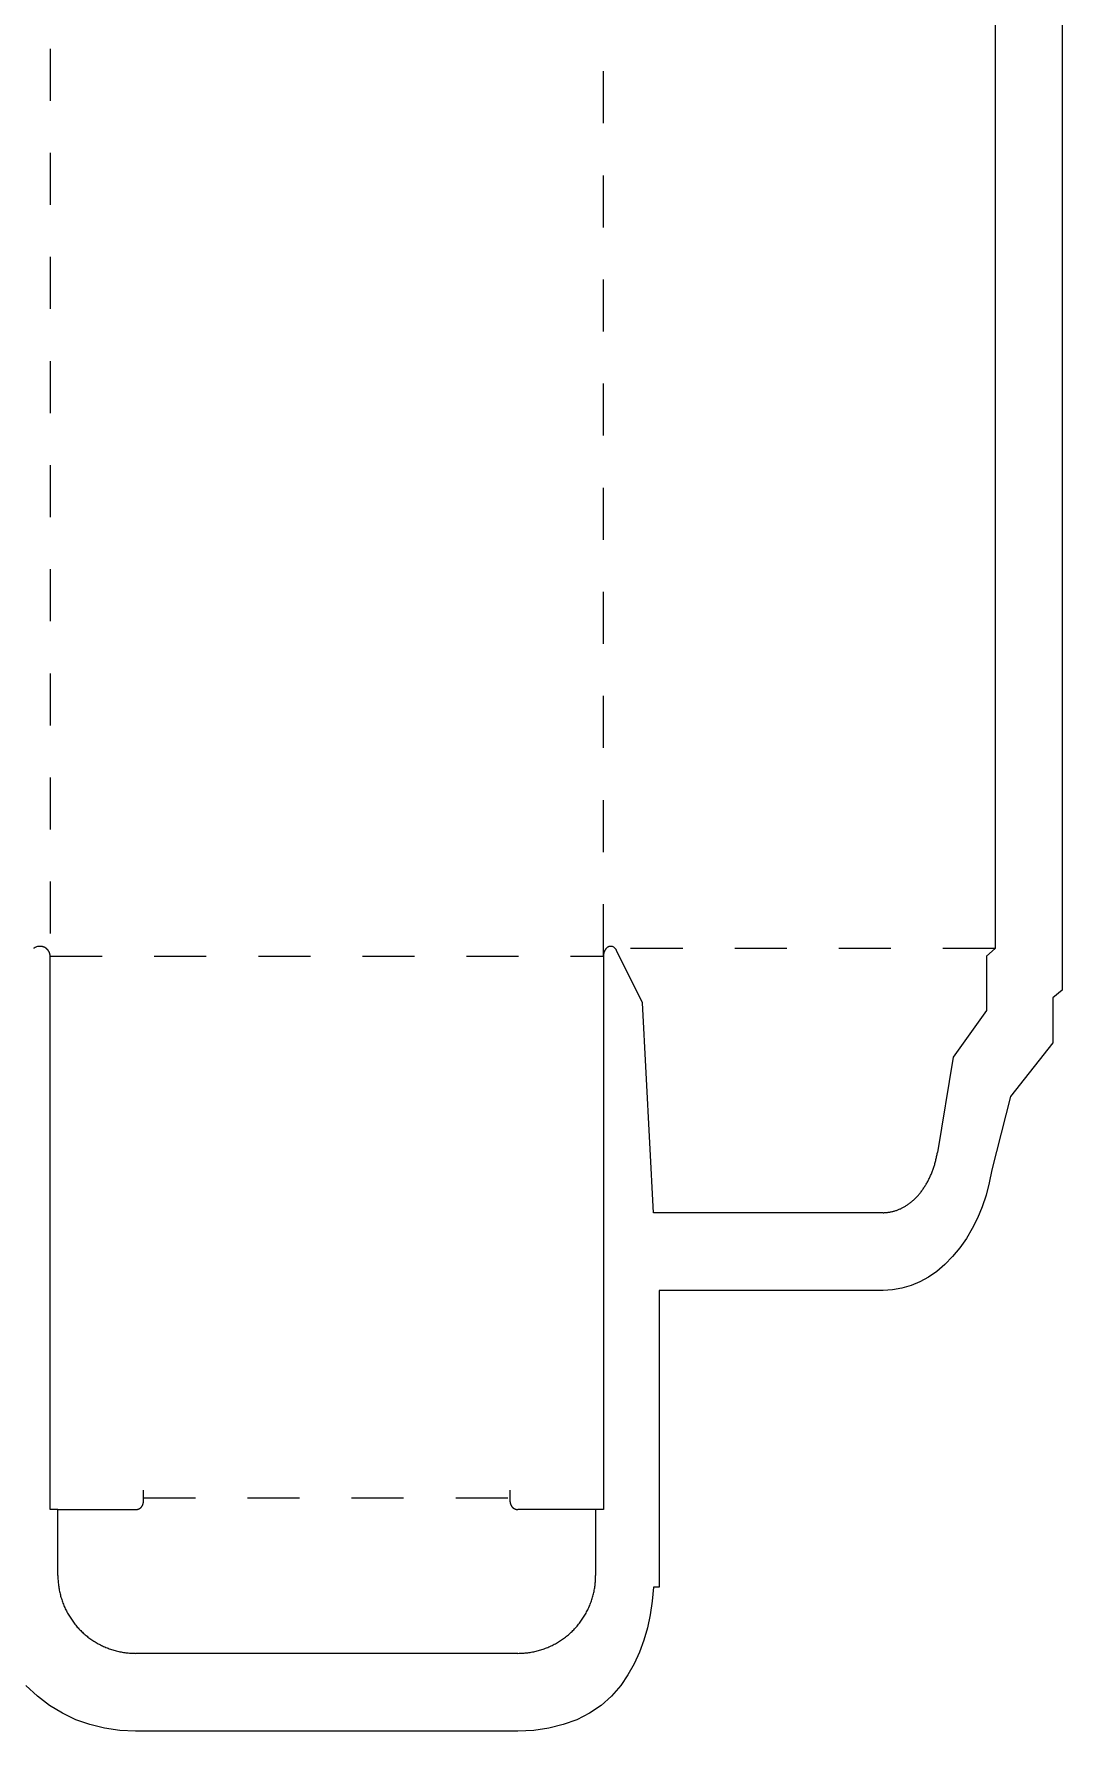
# Model space of a CAD drawing. Extents: x 0 to 553, y -827 to 47.
# Drawn here: x 316 to 553, y -781.3 to -390 of the extents above; entities that cross this region are included whole.
import ezdxf

# ---------------------------------------------------------------- set-up
doc = ezdxf.new("R2010")
doc.units = 0
doc.linetypes.add('DASHED', pattern=[24, 12, -12])
for name, color, linetype in [('BLEED', 3, 'CONTINUOUS'), ('CREASE', 5, 'DASHED'), ('CUT', 1, 'CONTINUOUS')]:
    doc.layers.add(name, color=color, linetype=linetype)

msp = doc.modelspace()

# ---------------------------------------------------------------- linework, layer by layer
at = {"layer": 'BLEED'}
for p, q in [((553.0394, -169.6522), (553.0394, -610.4423)), ((553.0394, -610.4423), (550.9134, -612.2338)), ((550.9134, -612.2338), (550.9134, -622.6074)), ((550.9134, -622.6074), (541.132, -634.9716)), ((541.132, -634.9716), (536.8288, -651.9117)), ((536.8288, -651.9117), (536.2455, -654.891)), ((536.2455, -654.891), (535.5056, -657.7326)), ((534.6092, -660.4367), (533.5563, -663.0032)), ((535.5056, -657.7326), (534.6092, -660.4367)), ((533.5563, -663.0032), (532.3469, -665.4321)), ((530.9809, -667.7234), (529.4585, -669.8772)), ((532.3469, -665.4321), (530.9809, -667.7234)), ((527.7795, -671.8933), (525.9917, -673.719)), ((529.4585, -669.8772), (527.7795, -671.8933)), ((522.2332, -676.64), (520.2624, -677.7354)), ((524.143, -675.3012), (522.2332, -676.64)), ((525.9917, -673.719), (524.143, -675.3012)), ((511.7691, -679.6827), (460.1665, -679.6827)), ((460.1665, -679.6827), (460.1665, -748.1203)), ((513.984, -679.561), (511.7691, -679.6827)), ((516.1378, -679.1959), (513.984, -679.561)), ((518.2306, -678.5874), (516.1378, -679.1959)), ((520.2624, -677.7354), (518.2306, -678.5874)), ((458.8172, -748.1203), (458.5631, -751.3437)), ((460.1665, -748.1203), (458.8172, -748.1203)), ((458.1149, -754.455), (457.4725, -757.4542)), ((458.5631, -751.3437), (458.1149, -754.455)), ((457.4725, -757.4542), (456.6359, -760.3414)), ((456.6359, -760.3414), (455.6051, -763.1165)), ((454.3802, -765.7795), (452.961, -768.3306)), ((455.6051, -763.1165), (454.3802, -765.7795)), ((452.961, -768.3306), (451.3477, -770.7695)), ((316.8103, -773.2292), (314.1187, -770.7695)), ((319.6377, -775.3609), (316.8103, -773.2292)), ((449.1805, -773.2292), (446.7471, -775.3609)), ((451.3477, -770.7695), (449.1805, -773.2292)), ((322.601, -777.1647), (319.6377, -775.3609)), ((325.7002, -778.6405), (322.601, -777.1647)), ((444.0662, -777.1647), (441.1564, -778.6405)), ((446.7471, -775.3609), (444.0662, -777.1647)), ((328.9351, -779.7884), (325.7002, -778.6405)), ((332.306, -780.6083), (328.9351, -779.7884)), ((335.8127, -781.1002), (332.306, -780.6083)), ((339.4552, -781.2642), (335.8127, -781.1002)), ((427.5999, -781.2642), (339.4552, -781.2642)), ((431.2393, -781.1002), (427.5999, -781.2642)), ((434.7243, -780.6083), (431.2393, -781.1002)), ((438.0362, -779.7884), (434.7243, -780.6083)), ((441.1564, -778.6405), (438.0362, -779.7884))]:
    msp.add_line(p, q, dxfattribs=at)
at = {"layer": 'CREASE'}
for p, q in [((319.748, -177.4488), (319.748, -602.6457)), ((447.3071, -602.6457), (447.3071, -177.4488)), ((537.5802, -600.8973), (450.047, -600.8973)), ((319.748, -602.6457), (447.3071, -602.6457)), ((341.2467, -727.5174), (425.8084, -727.5174))]:
    msp.add_line(p, q, dxfattribs=at)
at = {"layer": 'CUT'}
for p, q in [((537.5802, -179.1972), (537.5802, -600.8973)), ((316.0956, -600.7744), (315.9308, -600.8973)), ((316.2665, -600.6679), (316.0956, -600.7744)), ((316.4434, -600.5777), (316.2665, -600.6679)), ((316.6264, -600.5039), (316.4434, -600.5777)), ((316.8154, -600.4466), (316.6264, -600.5039)), ((317.0106, -600.4056), (316.8154, -600.4466)), ((317.2118, -600.381), (317.0106, -600.4056)), ((317.419, -600.3728), (317.2118, -600.381)), ((317.4556, -600.3731), (317.419, -600.3728)), ((317.4922, -600.3739), (317.4556, -600.3731)), ((317.5287, -600.3753), (317.4922, -600.3739)), ((317.5652, -600.3773), (317.5287, -600.3753)), ((317.6017, -600.3798), (317.5652, -600.3773)), ((317.6382, -600.3829), (317.6017, -600.3798)), ((317.6746, -600.3865), (317.6382, -600.3829)), ((317.7109, -600.3907), (317.6746, -600.3865)), ((317.7472, -600.3955), (317.7109, -600.3907)), ((317.7833, -600.4008), (317.7472, -600.3955)), ((317.8194, -600.4066), (317.7833, -600.4008)), ((317.8554, -600.4131), (317.8194, -600.4066)), ((317.8913, -600.42), (317.8554, -600.4131)), ((317.9271, -600.4275), (317.8913, -600.42)), ((317.9627, -600.4356), (317.9271, -600.4275)), ((317.9982, -600.4442), (317.9627, -600.4356)), ((318.0336, -600.4534), (317.9982, -600.4442)), ((318.0688, -600.463), (318.0336, -600.4534)), ((318.1038, -600.4733), (318.0688, -600.463)), ((318.1387, -600.484), (318.1038, -600.4733)), ((318.1734, -600.4953), (318.1387, -600.484)), ((318.2079, -600.5072), (318.1734, -600.4953)), ((318.2423, -600.5195), (318.2079, -600.5072)), ((318.2764, -600.5324), (318.2423, -600.5195)), ((318.3103, -600.5458), (318.2764, -600.5324)), ((318.344, -600.5597), (318.3103, -600.5458)), ((318.3774, -600.5742), (318.344, -600.5597)), ((318.4107, -600.5891), (318.3774, -600.5742)), ((318.4436, -600.6046), (318.4107, -600.5891)), ((318.4764, -600.6205), (318.4436, -600.6046)), ((318.5088, -600.637), (318.4764, -600.6205)), ((318.541, -600.6539), (318.5088, -600.637)), ((318.573, -600.6714), (318.541, -600.6539)), ((318.6046, -600.6893), (318.573, -600.6714)), ((318.6359, -600.7077), (318.6046, -600.6893)), ((318.667, -600.7266), (318.6359, -600.7077)), ((318.6977, -600.746), (318.667, -600.7266)), ((318.7281, -600.7658), (318.6977, -600.746)), ((318.7582, -600.7861), (318.7281, -600.7658)), ((318.788, -600.8069), (318.7582, -600.7861)), ((318.8174, -600.8281), (318.788, -600.8069)), ((318.8465, -600.8497), (318.8174, -600.8281)), ((318.8752, -600.8719), (318.8465, -600.8497)), ((318.9036, -600.8944), (318.8752, -600.8719)), ((318.9316, -600.9174), (318.9036, -600.8944)), ((318.9592, -600.9408), (318.9316, -600.9174)), ((318.9865, -600.9646), (318.9592, -600.9408)), ((319.0134, -600.9888), (318.9865, -600.9646)), ((319.0398, -601.0135), (319.0134, -600.9888)), ((319.0659, -601.0385), (319.0398, -601.0135)), ((319.0916, -601.0639), (319.0659, -601.0385)), ((319.1168, -601.0898), (319.0916, -601.0639)), ((319.1416, -601.116), (319.1168, -601.0898)), ((319.1661, -601.1426), (319.1416, -601.116)), ((319.19, -601.1696), (319.1661, -601.1426)), ((319.2136, -601.1969), (319.19, -601.1696)), ((319.2367, -601.2246), (319.2136, -601.1969)), ((319.2593, -601.2526), (319.2367, -601.2246)), ((319.2815, -601.281), (319.2593, -601.2526)), ((319.3032, -601.3097), (319.2815, -601.281)), ((319.3245, -601.3388), (319.3032, -601.3097)), ((319.3453, -601.3681), (319.3245, -601.3388)), ((319.3656, -601.3978), (319.3453, -601.3681)), ((319.3855, -601.4278), (319.3656, -601.3978)), ((319.4049, -601.4581), (319.3855, -601.4278)), ((319.4237, -601.4887), (319.4049, -601.4581)), ((319.4421, -601.5196), (319.4237, -601.4887)), ((319.46, -601.5507), (319.4421, -601.5196)), ((319.4773, -601.5821), (319.46, -601.5507)), ((319.4942, -601.6138), (319.4773, -601.5821)), ((319.5106, -601.6457), (319.4942, -601.6138)), ((319.5264, -601.6779), (319.5106, -601.6457)), ((319.5417, -601.7104), (319.5264, -601.6779)), ((319.5565, -601.743), (319.5417, -601.7104)), ((319.5708, -601.7759), (319.5565, -601.743)), ((319.5845, -601.809), (319.5708, -601.7759)), ((319.5977, -601.8423), (319.5845, -601.809)), ((319.6104, -601.8758), (319.5977, -601.8423)), ((319.6225, -601.9094), (319.6104, -601.8758)), ((319.6341, -601.9433), (319.6225, -601.9094)), ((319.6451, -601.9774), (319.6341, -601.9433)), ((319.6556, -602.0116), (319.6451, -601.9774)), ((319.6655, -602.0459), (319.6556, -602.0116)), ((319.6749, -602.0804), (319.6655, -602.0459)), ((319.6837, -602.1151), (319.6749, -602.0804)), ((319.692, -602.1499), (319.6837, -602.1151)), ((319.6997, -602.1848), (319.692, -602.1499)), ((319.7068, -602.2198), (319.6997, -602.1848)), ((319.7134, -602.2549), (319.7068, -602.2198)), ((319.7194, -602.2901), (319.7134, -602.2549)), ((319.7248, -602.3254), (319.7194, -602.2901)), ((319.7297, -602.3608), (319.7248, -602.3254)), ((319.734, -602.3963), (319.7297, -602.3608)), ((319.7377, -602.4318), (319.734, -602.3963)), ((319.7409, -602.4673), (319.7377, -602.4318)), ((319.7435, -602.503), (319.7409, -602.4673)), ((447.3122, -602.4673), (447.3104, -602.503)), ((447.3145, -602.4318), (447.3122, -602.4673)), ((447.3172, -602.3963), (447.3145, -602.4318)), ((447.3203, -602.3608), (447.3172, -602.3963)), ((447.3237, -602.3254), (447.3203, -602.3608)), ((447.3277, -602.2901), (447.3237, -602.3254)), ((447.332, -602.2549), (447.3277, -602.2901)), ((447.3367, -602.2198), (447.332, -602.2549)), ((447.3418, -602.1848), (447.3367, -602.2198)), ((447.3473, -602.1499), (447.3418, -602.1848)), ((447.3533, -602.1151), (447.3473, -602.1499)), ((447.3596, -602.0804), (447.3533, -602.1151)), ((447.3663, -602.0459), (447.3596, -602.0804)), ((447.3734, -602.0116), (447.3663, -602.0459)), ((447.381, -601.9774), (447.3734, -602.0116)), ((447.3889, -601.9433), (447.381, -601.9774)), ((447.3972, -601.9094), (447.3889, -601.9433)), ((447.4059, -601.8758), (447.3972, -601.9094)), ((447.415, -601.8423), (447.4059, -601.8758)), ((447.4245, -601.809), (447.415, -601.8423)), ((447.4343, -601.7759), (447.4245, -601.809)), ((447.4446, -601.743), (447.4343, -601.7759)), ((447.4552, -601.7104), (447.4446, -601.743)), ((447.4662, -601.6779), (447.4552, -601.7104)), ((447.4775, -601.6457), (447.4662, -601.6779)), ((447.4893, -601.6138), (447.4775, -601.6457)), ((447.5014, -601.5821), (447.4893, -601.6138)), ((447.5139, -601.5507), (447.5014, -601.5821)), ((447.5267, -601.5196), (447.5139, -601.5507)), ((447.5399, -601.4887), (447.5267, -601.5196)), ((447.5534, -601.4581), (447.5399, -601.4887)), ((447.5673, -601.4278), (447.5534, -601.4581)), ((447.5816, -601.3978), (447.5673, -601.4278)), ((447.5961, -601.3681), (447.5816, -601.3978)), ((447.6111, -601.3388), (447.5961, -601.3681)), ((447.6263, -601.3097), (447.6111, -601.3388)), ((447.6419, -601.281), (447.6263, -601.3097)), ((447.6579, -601.2526), (447.6419, -601.281)), ((447.6741, -601.2246), (447.6579, -601.2526)), ((447.6907, -601.1969), (447.6741, -601.2246)), ((447.7076, -601.1696), (447.6907, -601.1969)), ((447.7248, -601.1426), (447.7076, -601.1696)), ((447.7423, -601.116), (447.7248, -601.1426)), ((447.7602, -601.0898), (447.7423, -601.116)), ((447.7783, -601.0639), (447.7602, -601.0898)), ((447.7967, -601.0385), (447.7783, -601.0639)), ((447.8154, -601.0135), (447.7967, -601.0385)), ((447.8344, -600.9888), (447.8154, -601.0135)), ((447.8537, -600.9646), (447.8344, -600.9888)), ((447.8733, -600.9408), (447.8537, -600.9646)), ((447.8931, -600.9174), (447.8733, -600.9408)), ((447.9132, -600.8944), (447.8931, -600.9174)), ((447.9336, -600.8719), (447.9132, -600.8944)), ((447.9542, -600.8497), (447.9336, -600.8719)), ((447.9751, -600.8281), (447.9542, -600.8497)), ((447.9962, -600.8069), (447.9751, -600.8281)), ((448.0175, -600.7861), (447.9962, -600.8069)), ((448.0392, -600.7658), (448.0175, -600.7861)), ((448.061, -600.746), (448.0392, -600.7658)), ((448.083, -600.7266), (448.061, -600.746)), ((448.1053, -600.7077), (448.083, -600.7266)), ((448.1278, -600.6893), (448.1053, -600.7077)), ((448.1505, -600.6714), (448.1278, -600.6893)), ((448.1734, -600.6539), (448.1505, -600.6714)), ((448.1966, -600.637), (448.1734, -600.6539)), ((448.2199, -600.6205), (448.1966, -600.637)), ((448.2433, -600.6046), (448.2199, -600.6205)), ((448.267, -600.5891), (448.2433, -600.6046)), ((448.2909, -600.5742), (448.267, -600.5891)), ((448.3149, -600.5597), (448.2909, -600.5742)), ((448.3391, -600.5458), (448.3149, -600.5597)), ((448.3634, -600.5324), (448.3391, -600.5458)), ((448.3879, -600.5195), (448.3634, -600.5324)), ((448.4125, -600.5072), (448.3879, -600.5195)), ((448.4373, -600.4953), (448.4125, -600.5072)), ((448.4622, -600.484), (448.4373, -600.4953)), ((448.4873, -600.4733), (448.4622, -600.484)), ((448.5124, -600.463), (448.4873, -600.4733)), ((448.5377, -600.4534), (448.5124, -600.463)), ((448.5631, -600.4442), (448.5377, -600.4534)), ((448.5886, -600.4356), (448.5631, -600.4442)), ((448.6141, -600.4275), (448.5886, -600.4356)), ((448.6398, -600.42), (448.6141, -600.4275)), ((448.6656, -600.4131), (448.6398, -600.42)), ((448.6914, -600.4066), (448.6656, -600.4131)), ((448.7173, -600.4008), (448.6914, -600.4066)), ((448.7433, -600.3955), (448.7173, -600.4008)), ((448.7693, -600.3907), (448.7433, -600.3955)), ((448.7954, -600.3865), (448.7693, -600.3907)), ((448.8215, -600.3829), (448.7954, -600.3865)), ((448.8476, -600.3798), (448.8215, -600.3829)), ((448.8738, -600.3773), (448.8476, -600.3798)), ((448.9001, -600.3753), (448.8738, -600.3773)), ((448.9263, -600.3739), (448.9001, -600.3753)), ((448.9526, -600.3731), (448.9263, -600.3739)), ((448.9788, -600.3728), (448.9526, -600.3731)), ((449.1276, -600.381), (448.9788, -600.3728)), ((449.272, -600.4056), (449.1276, -600.381)), ((449.412, -600.4466), (449.272, -600.4056)), ((449.5477, -600.5039), (449.412, -600.4466)), ((449.6791, -600.5777), (449.5477, -600.5039)), ((449.8061, -600.6679), (449.6791, -600.5777)), ((449.9287, -600.7744), (449.8061, -600.6679)), ((450.047, -600.8973), (449.9287, -600.7744)), ((450.047, -600.8973), (450.047, -600.8973)), ((450.0908, -600.9486), (450.047, -600.8973)), ((450.1332, -601.0017), (450.0908, -600.9486)), ((450.1741, -601.0566), (450.1332, -601.0017)), ((450.2136, -601.1133), (450.1741, -601.0566)), ((450.2515, -601.1719), (450.2136, -601.1133)), ((450.288, -601.2323), (450.2515, -601.1719)), ((450.3231, -601.2945), (450.288, -601.2323)), ((450.3566, -601.3585), (450.3231, -601.2945)), ((456.3087, -613.395), (450.3566, -601.3585)), ((537.5802, -600.8973), (535.6513, -602.6457)), ((319.7455, -602.5386), (319.7435, -602.503)), ((319.7469, -602.5743), (319.7455, -602.5386)), ((319.7478, -602.61), (319.7469, -602.5743)), ((319.7481, -602.6457), (319.7478, -602.61)), ((319.748, -730.2047), (319.748, -602.6457)), ((447.3073, -602.61), (447.3071, -602.6457)), ((447.3071, -602.6457), (447.3071, -730.2047)), ((447.3079, -602.5743), (447.3073, -602.61)), ((447.3089, -602.5386), (447.3079, -602.5743)), ((447.3104, -602.503), (447.3089, -602.5386)), ((535.6513, -602.6457), (535.6513, -615.1866)), ((458.8806, -661.7671), (456.3087, -613.395)), ((535.6513, -615.1866), (527.9356, -625.9359)), ((527.9356, -625.9359), (524.299, -647.8817)), ((523.9718, -649.5036), (524.0253, -649.2746)), ((524.0253, -649.2746), (524.0765, -649.0447)), ((524.0765, -649.0447), (524.1254, -648.8138)), ((524.1254, -648.8138), (524.1722, -648.582)), ((524.1722, -648.582), (524.2167, -648.3493)), ((524.2167, -648.3493), (524.259, -648.1159)), ((524.259, -648.1159), (524.299, -647.8817)), ((522.6447, -653.4116), (522.7359, -653.2071)), ((522.7359, -653.2071), (522.8252, -653.0009)), ((522.8252, -653.0009), (522.9124, -652.7931)), ((522.9124, -652.7931), (522.9977, -652.5836)), ((522.9977, -652.5836), (523.0809, -652.3726)), ((523.0809, -652.3726), (523.1621, -652.1601)), ((523.1621, -652.1601), (523.2412, -651.946)), ((523.2412, -651.946), (523.3182, -651.7305)), ((523.3182, -651.7305), (523.3932, -651.5136)), ((523.3932, -651.5136), (523.4661, -651.2952)), ((523.4661, -651.2952), (523.5368, -651.0756)), ((523.5368, -651.0756), (523.6054, -650.8546)), ((523.6054, -650.8546), (523.6719, -650.6324)), ((523.6719, -650.6324), (523.7362, -650.4089)), ((523.7362, -650.4089), (523.7984, -650.1842)), ((523.7984, -650.1842), (523.8584, -649.9585)), ((523.8584, -649.9585), (523.9162, -649.7316)), ((523.9162, -649.7316), (523.9718, -649.5036)), ((520.3035, -657.2529), (520.432, -657.0919)), ((520.432, -657.0919), (520.5589, -656.9286)), ((520.5589, -656.9286), (520.6843, -656.7628)), ((520.6843, -656.7628), (520.808, -656.5947)), ((520.808, -656.5947), (520.9301, -656.4243)), ((520.9301, -656.4243), (521.0506, -656.2517)), ((521.0506, -656.2517), (521.1693, -656.0768)), ((521.1693, -656.0768), (521.2864, -655.8997)), ((521.2864, -655.8997), (521.4018, -655.7204)), ((521.4018, -655.7204), (521.5154, -655.539)), ((521.5154, -655.539), (521.6272, -655.3555)), ((521.6272, -655.3555), (521.7373, -655.1699)), ((521.7373, -655.1699), (521.8456, -654.9822)), ((521.8456, -654.9822), (521.952, -654.7926)), ((521.952, -654.7926), (522.0567, -654.6009)), ((522.0567, -654.6009), (522.1594, -654.4073)), ((522.1594, -654.4073), (522.2603, -654.2119)), ((522.2603, -654.2119), (522.3593, -654.0145)), ((522.3593, -654.0145), (522.4564, -653.8153)), ((522.4564, -653.8153), (522.5515, -653.6143)), ((522.5515, -653.6143), (522.6447, -653.4116)), ((515.0171, -661.1863), (515.184, -661.1239)), ((515.184, -661.1239), (515.3503, -661.0584)), ((515.3503, -661.0584), (515.516, -660.9898)), ((515.516, -660.9898), (515.681, -660.9181)), ((515.681, -660.9181), (515.8452, -660.8433)), ((515.8452, -660.8433), (516.0088, -660.7655)), ((516.0088, -660.7655), (516.1715, -660.6846)), ((516.1715, -660.6846), (516.3335, -660.6006)), ((516.3335, -660.6006), (516.4947, -660.5136)), ((516.4947, -660.5136), (516.655, -660.4237)), ((516.655, -660.4237), (516.8144, -660.3307)), ((516.8144, -660.3307), (516.9729, -660.2347)), ((516.9729, -660.2347), (517.1304, -660.1358)), ((517.1304, -660.1358), (517.287, -660.034)), ((517.287, -660.034), (517.4426, -659.9292)), ((517.4426, -659.9292), (517.5972, -659.8215)), ((517.5972, -659.8215), (517.7507, -659.711)), ((517.7507, -659.711), (517.9031, -659.5976)), ((517.9031, -659.5976), (518.0545, -659.4813)), ((518.0545, -659.4813), (518.2047, -659.3622)), ((518.2047, -659.3622), (518.3537, -659.2403)), ((518.3537, -659.2403), (518.5016, -659.1157)), ((518.5016, -659.1157), (518.6482, -658.9882)), ((518.6482, -658.9882), (518.7936, -658.8581)), ((518.7936, -658.8581), (518.9377, -658.7252)), ((518.9377, -658.7252), (519.0805, -658.5896)), ((519.0805, -658.5896), (519.222, -658.4514)), ((519.222, -658.4514), (519.3622, -658.3106)), ((519.3622, -658.3106), (519.501, -658.1671)), ((519.501, -658.1671), (519.6383, -658.021)), ((519.6383, -658.021), (519.7743, -657.8724)), ((519.7743, -657.8724), (519.9088, -657.7213)), ((519.9088, -657.7213), (520.0419, -657.5676)), ((520.0419, -657.5676), (520.1734, -657.4115)), ((520.1734, -657.4115), (520.3035, -657.2529)), ((511.7691, -661.7671), (458.8806, -661.7671)), ((511.7691, -661.7671), (511.9419, -661.7655)), ((511.9419, -661.7655), (512.1147, -661.7607)), ((512.1147, -661.7607), (512.2874, -661.7526)), ((512.2874, -661.7526), (512.4601, -661.7413)), ((512.4601, -661.7413), (512.6326, -661.7267)), ((512.6326, -661.7267), (512.8049, -661.7089)), ((512.8049, -661.7089), (512.9771, -661.6879)), ((512.9771, -661.6879), (513.149, -661.6637)), ((513.149, -661.6637), (513.3207, -661.6363)), ((513.3207, -661.6363), (513.4921, -661.6056)), ((513.4921, -661.6056), (513.6632, -661.5717)), ((513.6632, -661.5717), (513.834, -661.5347)), ((513.834, -661.5347), (514.0044, -661.4944)), ((514.0044, -661.4944), (514.1743, -661.451)), ((514.1743, -661.451), (514.3439, -661.4044)), ((514.3439, -661.4044), (514.513, -661.3546)), ((514.513, -661.3546), (514.6816, -661.3016)), ((514.6816, -661.3016), (514.8496, -661.2455)), ((514.8496, -661.2455), (515.0171, -661.1863)), ((341.2467, -728.4132), (341.2467, -725.7258)), ((425.8084, -728.4132), (425.8084, -725.7258)), ((321.5396, -730.2047), (319.748, -730.2047)), ((321.5396, -745.433), (321.5396, -730.2047)), ((321.5396, -730.2047), (339.4552, -730.2047)), ((339.4552, -730.2047), (339.4833, -730.2045)), ((339.4833, -730.2045), (339.5115, -730.2038)), ((339.5115, -730.2038), (339.5396, -730.2027)), ((339.5396, -730.2027), (339.5677, -730.2012)), ((339.5677, -730.2012), (339.5958, -730.1992)), ((339.5958, -730.1992), (339.6238, -730.1968)), ((339.6238, -730.1968), (339.6518, -730.1939)), ((339.6518, -730.1939), (339.6797, -730.1906)), ((339.6797, -730.1906), (339.7076, -730.1869)), ((339.7076, -730.1869), (339.7355, -730.1827)), ((339.7355, -730.1827), (339.7632, -730.178)), ((339.7632, -730.178), (339.7909, -730.173)), ((339.7909, -730.173), (339.8185, -730.1675)), ((339.8185, -730.1675), (339.846, -730.1616)), ((339.846, -730.1616), (339.8734, -730.1552)), ((339.8734, -730.1552), (339.9007, -730.1484)), ((339.9007, -730.1484), (339.9279, -730.1412)), ((339.9279, -730.1412), (339.955, -730.1336)), ((339.955, -730.1336), (339.982, -730.1255)), ((339.982, -730.1255), (340.0088, -730.117)), ((340.0088, -730.117), (340.0355, -730.1081)), ((340.0355, -730.1081), (340.0621, -730.0988)), ((340.0621, -730.0988), (340.0885, -730.0891)), ((340.0885, -730.0891), (340.1147, -730.0789)), ((340.1147, -730.0789), (340.1408, -730.0684)), ((340.1408, -730.0684), (340.1667, -730.0574)), ((340.1667, -730.0574), (340.1924, -730.046)), ((340.1924, -730.046), (340.218, -730.0342)), ((340.218, -730.0342), (340.2434, -730.022)), ((340.2434, -730.022), (340.2685, -730.0095)), ((340.2685, -730.0095), (340.2935, -729.9965)), ((340.2935, -729.9965), (340.3183, -729.9831)), ((340.3183, -729.9831), (340.3428, -729.9694)), ((340.3428, -729.9694), (340.3672, -729.9552)), ((340.3672, -729.9552), (340.3913, -729.9407)), ((340.3913, -729.9407), (340.4152, -729.9258)), ((340.4152, -729.9258), (340.4388, -729.9106)), ((340.4388, -729.9106), (340.4622, -729.8949)), ((340.4622, -729.8949), (340.4853, -729.8789)), ((340.4853, -729.8789), (340.5082, -729.8626)), ((340.5082, -729.8626), (340.5309, -729.8458)), ((340.5309, -729.8458), (340.5532, -729.8288)), ((340.5532, -729.8288), (340.5753, -729.8114)), ((340.5753, -729.8114), (340.5972, -729.7936)), ((340.5972, -729.7936), (340.6187, -729.7755)), ((340.6187, -729.7755), (340.64, -729.757)), ((340.64, -729.757), (340.6609, -729.7383)), ((340.6609, -729.7383), (340.6816, -729.7192)), ((340.6816, -729.7192), (340.702, -729.6997)), ((340.702, -729.6997), (340.722, -729.68)), ((340.722, -729.68), (340.7418, -729.6599)), ((340.7418, -729.6599), (340.7612, -729.6396)), ((340.7612, -729.6396), (340.7803, -729.6189)), ((340.7803, -729.6189), (340.7991, -729.5979)), ((340.7991, -729.5979), (340.8175, -729.5767)), ((340.8175, -729.5767), (340.8356, -729.5551)), ((340.8356, -729.5551), (340.8534, -729.5333)), ((340.8534, -729.5333), (340.8708, -729.5112)), ((340.8708, -729.5112), (340.8879, -729.4889)), ((340.8879, -729.4889), (340.9046, -729.4662)), ((340.9046, -729.4662), (340.921, -729.4433)), ((340.921, -729.4433), (340.937, -729.4202)), ((340.937, -729.4202), (340.9526, -729.3968)), ((340.9526, -729.3968), (340.9679, -729.3731)), ((340.9679, -729.3731), (340.9827, -729.3493)), ((340.9827, -729.3493), (340.9973, -729.3251)), ((340.9973, -729.3251), (341.0114, -729.3008)), ((341.0114, -729.3008), (341.0251, -729.2763)), ((341.0251, -729.2763), (341.0385, -729.2515)), ((341.0385, -729.2515), (341.0515, -729.2265)), ((341.0515, -729.2265), (341.0641, -729.2013)), ((341.0641, -729.2013), (341.0762, -729.176)), ((341.0762, -729.176), (341.088, -729.1504)), ((341.088, -729.1504), (341.0994, -729.1247)), ((341.0994, -729.1247), (341.1104, -729.0988)), ((341.1104, -729.0988), (341.1209, -729.0727)), ((341.1209, -729.0727), (341.1311, -729.0464)), ((341.1311, -729.0464), (341.1408, -729.02)), ((341.1408, -729.02), (341.1502, -728.9935)), ((341.1502, -728.9935), (341.1591, -728.9668)), ((341.1591, -728.9668), (341.1675, -728.94)), ((341.1675, -728.94), (341.1756, -728.913)), ((341.1756, -728.913), (341.1833, -728.8859)), ((341.1833, -728.8859), (341.1905, -728.8587)), ((341.1905, -728.8587), (341.1972, -728.8314)), ((341.1972, -728.8314), (341.2036, -728.804)), ((341.2036, -728.804), (341.2095, -728.7765)), ((341.2095, -728.7765), (341.215, -728.7489)), ((341.215, -728.7489), (341.2201, -728.7212)), ((341.2201, -728.7212), (341.2247, -728.6934)), ((341.2247, -728.6934), (341.2289, -728.6656)), ((341.2289, -728.6656), (341.2326, -728.6377)), ((341.2326, -728.6377), (341.2359, -728.6098)), ((341.2359, -728.6098), (341.2388, -728.5818)), ((341.2388, -728.5818), (341.2412, -728.5537)), ((341.2412, -728.5537), (341.2432, -728.5257)), ((341.2432, -728.5257), (341.2448, -728.4976)), ((341.2448, -728.4976), (341.2459, -728.4694)), ((341.2459, -728.4694), (341.2465, -728.4413)), ((341.2465, -728.4413), (341.2467, -728.4132)), ((425.8084, -728.4132), (425.8086, -728.4413)), ((425.8086, -728.4413), (425.8093, -728.4694)), ((425.8093, -728.4694), (425.8104, -728.4976)), ((425.8104, -728.4976), (425.8119, -728.5257)), ((425.8119, -728.5257), (425.8139, -728.5537)), ((425.8139, -728.5537), (425.8163, -728.5818)), ((425.8163, -728.5818), (425.8192, -728.6098)), ((425.8192, -728.6098), (425.8225, -728.6377)), ((425.8225, -728.6377), (425.8262, -728.6656)), ((425.8262, -728.6656), (425.8304, -728.6934)), ((425.8304, -728.6934), (425.835, -728.7212)), ((425.835, -728.7212), (425.8401, -728.7489)), ((425.8401, -728.7489), (425.8456, -728.7765)), ((425.8456, -728.7765), (425.8515, -728.804)), ((425.8515, -728.804), (425.8579, -728.8314)), ((425.8579, -728.8314), (425.8647, -728.8587)), ((425.8647, -728.8587), (425.8719, -728.8859)), ((425.8719, -728.8859), (425.8795, -728.913)), ((425.8795, -728.913), (425.8876, -728.94)), ((425.8876, -728.94), (425.8961, -728.9668)), ((425.8961, -728.9668), (425.905, -728.9935)), ((425.905, -728.9935), (425.9143, -729.02)), ((425.9143, -729.02), (425.924, -729.0464)), ((425.924, -729.0464), (425.9342, -729.0727)), ((425.9342, -729.0727), (425.9447, -729.0988)), ((425.9447, -729.0988), (425.9557, -729.1247)), ((425.9557, -729.1247), (425.9671, -729.1504)), ((425.9671, -729.1504), (425.9789, -729.176)), ((425.9789, -729.176), (425.9911, -729.2013)), ((425.9911, -729.2013), (426.0036, -729.2265)), ((426.0036, -729.2265), (426.0166, -729.2515)), ((426.0166, -729.2515), (426.03, -729.2763)), ((426.03, -729.2763), (426.0437, -729.3008)), ((426.0437, -729.3008), (426.0579, -729.3251)), ((426.0579, -729.3251), (426.0724, -729.3493)), ((426.0724, -729.3493), (426.0873, -729.3731)), ((426.0873, -729.3731), (426.1025, -729.3968)), ((426.1025, -729.3968), (426.1182, -729.4202)), ((426.1182, -729.4202), (426.1342, -729.4433)), ((426.1342, -729.4433), (426.1505, -729.4662)), ((426.1505, -729.4662), (426.1672, -729.4889)), ((426.1672, -729.4889), (426.1843, -729.5112)), ((426.1843, -729.5112), (426.2017, -729.5333)), ((426.2017, -729.5333), (426.2195, -729.5551)), ((426.2195, -729.5551), (426.2376, -729.5767)), ((426.2376, -729.5767), (426.2561, -729.5979)), ((426.2561, -729.5979), (426.2748, -729.6189)), ((426.2748, -729.6189), (426.2939, -729.6396)), ((426.2939, -729.6396), (426.3134, -729.6599)), ((426.3134, -729.6599), (426.3331, -729.68)), ((426.3331, -729.68), (426.3532, -729.6997)), ((426.3532, -729.6997), (426.3735, -729.7192)), ((426.3735, -729.7192), (426.3942, -729.7383)), ((426.3942, -729.7383), (426.4151, -729.757)), ((426.4151, -729.757), (426.4364, -729.7755)), ((426.4364, -729.7755), (426.4579, -729.7936)), ((426.4579, -729.7936), (426.4798, -729.8114)), ((426.4798, -729.8114), (426.5019, -729.8288)), ((426.5019, -729.8288), (426.5242, -729.8458)), ((426.5242, -729.8458), (426.5469, -729.8626)), ((426.5469, -729.8626), (426.5698, -729.8789)), ((426.5698, -729.8789), (426.5929, -729.8949)), ((426.5929, -729.8949), (426.6163, -729.9106)), ((426.6163, -729.9106), (426.64, -729.9258)), ((426.64, -729.9258), (426.6638, -729.9407)), ((426.6638, -729.9407), (426.688, -729.9552)), ((426.688, -729.9552), (426.7123, -729.9694)), ((426.7123, -729.9694), (426.7368, -729.9831)), ((426.7368, -729.9831), (426.7616, -729.9965)), ((426.7616, -729.9965), (426.7866, -730.0095)), ((426.7866, -730.0095), (426.8118, -730.022)), ((426.8118, -730.022), (426.8371, -730.0342)), ((426.8371, -730.0342), (426.8627, -730.046)), ((426.8627, -730.046), (426.8884, -730.0574)), ((426.8884, -730.0574), (426.9143, -730.0684)), ((426.9143, -730.0684), (426.9404, -730.0789)), ((426.9404, -730.0789), (426.9667, -730.0891)), ((426.9667, -730.0891), (426.9931, -730.0988)), ((426.9931, -730.0988), (427.0196, -730.1081)), ((427.0196, -730.1081), (427.0463, -730.117)), ((427.0463, -730.117), (427.0731, -730.1255)), ((427.0731, -730.1255), (427.1001, -730.1336)), ((427.1001, -730.1336), (427.1272, -730.1412)), ((427.1272, -730.1412), (427.1544, -730.1484)), ((427.1544, -730.1484), (427.1817, -730.1552)), ((427.1817, -730.1552), (427.2091, -730.1616)), ((427.2091, -730.1616), (427.2366, -730.1675)), ((427.2366, -730.1675), (427.2642, -730.173)), ((427.2642, -730.173), (427.2919, -730.178)), ((427.2919, -730.178), (427.3197, -730.1827)), ((427.3197, -730.1827), (427.3475, -730.1869)), ((427.3475, -730.1869), (427.3754, -730.1906)), ((427.3754, -730.1906), (427.4033, -730.1939)), ((427.4033, -730.1939), (427.4313, -730.1968)), ((427.4313, -730.1968), (427.4594, -730.1992)), ((427.4594, -730.1992), (427.4874, -730.2012)), ((427.4874, -730.2012), (427.5155, -730.2027)), ((427.5155, -730.2027), (427.5437, -730.2038)), ((427.5437, -730.2038), (427.5718, -730.2045)), ((427.5718, -730.2045), (427.5999, -730.2047)), ((445.5155, -730.2047), (427.5999, -730.2047)), ((447.3071, -730.2047), (445.5155, -730.2047)), ((445.5155, -730.2047), (445.5155, -745.433)), ((321.5396, -745.433), (321.5418, -745.7144)), ((321.5418, -745.7144), (321.5484, -745.9957)), ((321.5484, -745.9957), (321.5595, -746.2769)), ((321.5595, -746.2769), (321.5749, -746.5579)), ((321.5749, -746.5579), (321.5948, -746.8386)), ((321.5948, -746.8386), (321.6191, -747.119)), ((321.6191, -747.119), (321.6478, -747.3989)), ((445.4073, -747.3989), (445.436, -747.119)), ((445.436, -747.119), (445.4603, -746.8386)), ((445.4603, -746.8386), (445.4802, -746.5579)), ((445.4802, -746.5579), (445.4956, -746.2769)), ((445.4956, -746.2769), (445.5067, -745.9957)), ((445.5067, -745.9957), (445.5133, -745.7144)), ((445.5133, -745.7144), (445.5155, -745.433)), ((321.6478, -747.3989), (321.6809, -747.6784)), ((321.6809, -747.6784), (321.7183, -747.9573)), ((321.7183, -747.9573), (321.7602, -748.2356)), ((321.7602, -748.2356), (321.8064, -748.5132)), ((321.8064, -748.5132), (321.8569, -748.79)), ((321.8569, -748.79), (321.9118, -749.066)), ((321.9118, -749.066), (321.9711, -749.3411)), ((321.9711, -749.3411), (322.0346, -749.6153)), ((322.0346, -749.6153), (322.1024, -749.8884)), ((322.1024, -749.8884), (322.1746, -750.1604)), ((322.1746, -750.1604), (322.251, -750.4313)), ((322.251, -750.4313), (322.3316, -750.7009)), ((322.3316, -750.7009), (322.4164, -750.9692)), ((322.4164, -750.9692), (322.5055, -751.2362)), ((444.5496, -751.2362), (444.6387, -750.9692)), ((444.6387, -750.9692), (444.7235, -750.7009)), ((444.7235, -750.7009), (444.8042, -750.4313)), ((444.8042, -750.4313), (444.8806, -750.1604)), ((444.8806, -750.1604), (444.9527, -749.8884)), ((444.9527, -749.8884), (445.0205, -749.6153)), ((445.0205, -749.6153), (445.0841, -749.3411)), ((445.0841, -749.3411), (445.1433, -749.066)), ((445.1433, -749.066), (445.1982, -748.79)), ((445.1982, -748.79), (445.2488, -748.5132)), ((445.2488, -748.5132), (445.295, -748.2356)), ((445.295, -748.2356), (445.3368, -747.9573)), ((445.3368, -747.9573), (445.3743, -747.6784)), ((445.3743, -747.6784), (445.4073, -747.3989)), ((322.5055, -751.2362), (322.5987, -751.5017)), ((322.5987, -751.5017), (322.6962, -751.7657)), ((322.6962, -751.7657), (322.7977, -752.0282)), ((322.7977, -752.0282), (322.9033, -752.289)), ((322.9033, -752.289), (323.0131, -752.5481)), ((323.0131, -752.5481), (323.1269, -752.8055)), ((323.1269, -752.8055), (323.2447, -753.0611)), ((323.2447, -753.0611), (323.3665, -753.3148)), ((323.3665, -753.3148), (323.4923, -753.5665)), ((323.4923, -753.5665), (323.622, -753.8162)), ((323.622, -753.8162), (323.7556, -754.0639)), ((323.7556, -754.0639), (323.8931, -754.3094)), ((323.8931, -754.3094), (324.0345, -754.5528)), ((324.0345, -754.5528), (324.1796, -754.7939)), ((324.1796, -754.7939), (324.3285, -755.0326)), ((324.3285, -755.0326), (324.4812, -755.2691)), ((442.5739, -755.2691), (442.7266, -755.0326)), ((442.7266, -755.0326), (442.8755, -754.7939)), ((442.8755, -754.7939), (443.0206, -754.5528)), ((443.0206, -754.5528), (443.162, -754.3094)), ((443.162, -754.3094), (443.2995, -754.0639)), ((443.2995, -754.0639), (443.4331, -753.8162)), ((443.4331, -753.8162), (443.5628, -753.5665)), ((443.5628, -753.5665), (443.6886, -753.3148)), ((443.6886, -753.3148), (443.8104, -753.0611)), ((443.8104, -753.0611), (443.9283, -752.8055)), ((443.9283, -752.8055), (444.0421, -752.5481)), ((444.0421, -752.5481), (444.1518, -752.289)), ((444.1518, -752.289), (444.2574, -752.0282)), ((444.2574, -752.0282), (444.359, -751.7657)), ((444.359, -751.7657), (444.4564, -751.5017)), ((444.4564, -751.5017), (444.5496, -751.2362)), ((324.4812, -755.2691), (324.6375, -755.503)), ((324.6375, -755.503), (324.7975, -755.7345)), ((324.7975, -755.7345), (324.9612, -755.9635)), ((324.9612, -755.9635), (325.1284, -756.1899)), ((325.1284, -756.1899), (325.2991, -756.4136)), ((325.2991, -756.4136), (325.4733, -756.6346)), ((325.4733, -756.6346), (325.651, -756.8528)), ((325.651, -756.8528), (325.8321, -757.0682)), ((325.8321, -757.0682), (326.0165, -757.2808)), ((326.0165, -757.2808), (326.2043, -757.4904)), ((326.2043, -757.4904), (326.3953, -757.6971)), ((326.3953, -757.6971), (326.5895, -757.9007)), ((326.5895, -757.9007), (326.7869, -758.1012)), ((326.7869, -758.1012), (326.9875, -758.2986)), ((326.9875, -758.2986), (327.1911, -758.4929)), ((327.1911, -758.4929), (327.3978, -758.6839)), ((327.3978, -758.6839), (327.6074, -758.8717)), ((327.6074, -758.8717), (327.8199, -759.0561)), ((439.2352, -759.0561), (439.4477, -758.8717)), ((439.4477, -758.8717), (439.6574, -758.6839)), ((439.6574, -758.6839), (439.864, -758.4929)), ((439.864, -758.4929), (440.0676, -758.2986)), ((440.0676, -758.2986), (440.2682, -758.1012)), ((440.2682, -758.1012), (440.4656, -757.9007)), ((440.4656, -757.9007), (440.6598, -757.6971)), ((440.6598, -757.6971), (440.8509, -757.4904)), ((440.8509, -757.4904), (441.0386, -757.2808)), ((441.0386, -757.2808), (441.2231, -757.0682)), ((441.2231, -757.0682), (441.4041, -756.8528)), ((441.4041, -756.8528), (441.5818, -756.6346)), ((441.5818, -756.6346), (441.756, -756.4136)), ((441.756, -756.4136), (441.9268, -756.1899)), ((441.9268, -756.1899), (442.094, -755.9635)), ((442.094, -755.9635), (442.2576, -755.7345)), ((442.2576, -755.7345), (442.4176, -755.503)), ((442.4176, -755.503), (442.5739, -755.2691)), ((327.8199, -759.0561), (328.0354, -759.2372)), ((328.0354, -759.2372), (328.2536, -759.4149)), ((328.2536, -759.4149), (328.4746, -759.5891)), ((328.4746, -759.5891), (328.6983, -759.7598)), ((328.6983, -759.7598), (328.9247, -759.927)), ((328.9247, -759.927), (329.1536, -760.0906)), ((329.1536, -760.0906), (329.3851, -760.2506)), ((329.3851, -760.2506), (329.6191, -760.407)), ((329.6191, -760.407), (329.8555, -760.5596)), ((329.8555, -760.5596), (330.0943, -760.7085)), ((330.0943, -760.7085), (330.3354, -760.8537)), ((330.3354, -760.8537), (330.5788, -760.995)), ((330.5788, -760.995), (330.8243, -761.1325)), ((330.8243, -761.1325), (331.0719, -761.2662)), ((331.0719, -761.2662), (331.3217, -761.3959)), ((331.3217, -761.3959), (331.5734, -761.5217)), ((331.5734, -761.5217), (331.8271, -761.6435)), ((331.8271, -761.6435), (332.0827, -761.7613)), ((332.0827, -761.7613), (332.34, -761.8751)), ((332.34, -761.8751), (332.5992, -761.9848)), ((332.5992, -761.9848), (332.86, -762.0905)), ((332.86, -762.0905), (333.1225, -762.192)), ((333.1225, -762.192), (333.3865, -762.2894)), ((333.3865, -762.2894), (333.652, -762.3827)), ((333.652, -762.3827), (333.919, -762.4717)), ((333.919, -762.4717), (334.1873, -762.5566)), ((334.1873, -762.5566), (334.4569, -762.6372)), ((334.4569, -762.6372), (334.7277, -762.7136)), ((334.7277, -762.7136), (334.9998, -762.7857)), ((334.9998, -762.7857), (335.2729, -762.8536)), ((335.2729, -762.8536), (335.547, -762.9171)), ((431.5081, -762.9171), (431.7822, -762.8536)), ((431.7822, -762.8536), (432.0554, -762.7857)), ((432.0554, -762.7857), (432.3274, -762.7136)), ((432.3274, -762.7136), (432.5982, -762.6372)), ((432.5982, -762.6372), (432.8678, -762.5566)), ((432.8678, -762.5566), (433.1362, -762.4717)), ((433.1362, -762.4717), (433.4031, -762.3827)), ((433.4031, -762.3827), (433.6686, -762.2894)), ((433.6686, -762.2894), (433.9326, -762.192)), ((433.9326, -762.192), (434.1951, -762.0905)), ((434.1951, -762.0905), (434.4559, -761.9848)), ((434.4559, -761.9848), (434.7151, -761.8751)), ((434.7151, -761.8751), (434.9725, -761.7613)), ((434.9725, -761.7613), (435.228, -761.6435)), ((435.228, -761.6435), (435.4817, -761.5217)), ((435.4817, -761.5217), (435.7334, -761.3959)), ((435.7334, -761.3959), (435.9832, -761.2662)), ((435.9832, -761.2662), (436.2308, -761.1325)), ((436.2308, -761.1325), (436.4764, -760.995)), ((436.4764, -760.995), (436.7197, -760.8537)), ((436.7197, -760.8537), (436.9608, -760.7085)), ((436.9608, -760.7085), (437.1996, -760.5596)), ((437.1996, -760.5596), (437.436, -760.407)), ((437.436, -760.407), (437.67, -760.2506)), ((437.67, -760.2506), (437.9015, -760.0906)), ((437.9015, -760.0906), (438.1305, -759.927)), ((438.1305, -759.927), (438.3568, -759.7598)), ((438.3568, -759.7598), (438.5805, -759.5891)), ((438.5805, -759.5891), (438.8015, -759.4149)), ((438.8015, -759.4149), (439.0198, -759.2372)), ((439.0198, -759.2372), (439.2352, -759.0561)), ((335.547, -762.9171), (335.8221, -762.9763)), ((335.8221, -762.9763), (336.0981, -763.0312)), ((336.0981, -763.0312), (336.375, -763.0818)), ((336.375, -763.0818), (336.6526, -763.128)), ((336.6526, -763.128), (336.9309, -763.1698)), ((336.9309, -763.1698), (337.2098, -763.2073)), ((337.2098, -763.2073), (337.4892, -763.2404)), ((337.4892, -763.2404), (337.7692, -763.2691)), ((337.7692, -763.2691), (338.0495, -763.2934)), ((338.0495, -763.2934), (338.3303, -763.3132)), ((338.3303, -763.3132), (338.6112, -763.3287)), ((338.6112, -763.3287), (338.8924, -763.3397)), ((338.8924, -763.3397), (339.1738, -763.3464)), ((339.1738, -763.3464), (339.4552, -763.3486)), ((427.5999, -763.3486), (339.4552, -763.3486)), ((427.5999, -763.3486), (427.8813, -763.3464)), ((427.8813, -763.3464), (428.1627, -763.3397)), ((428.1627, -763.3397), (428.4439, -763.3287)), ((428.4439, -763.3287), (428.7249, -763.3132)), ((428.7249, -763.3132), (429.0056, -763.2934)), ((429.0056, -763.2934), (429.2859, -763.2691)), ((429.2859, -763.2691), (429.5659, -763.2404)), ((429.5659, -763.2404), (429.8453, -763.2073)), ((429.8453, -763.2073), (430.1243, -763.1698)), ((430.1243, -763.1698), (430.4025, -763.128)), ((430.4025, -763.128), (430.6801, -763.0818)), ((430.6801, -763.0818), (430.957, -763.0312)), ((430.957, -763.0312), (431.233, -762.9763)), ((431.233, -762.9763), (431.5081, -762.9171))]:
    msp.add_line(p, q, dxfattribs=at)

doc.saveas('drawing.dxf')
